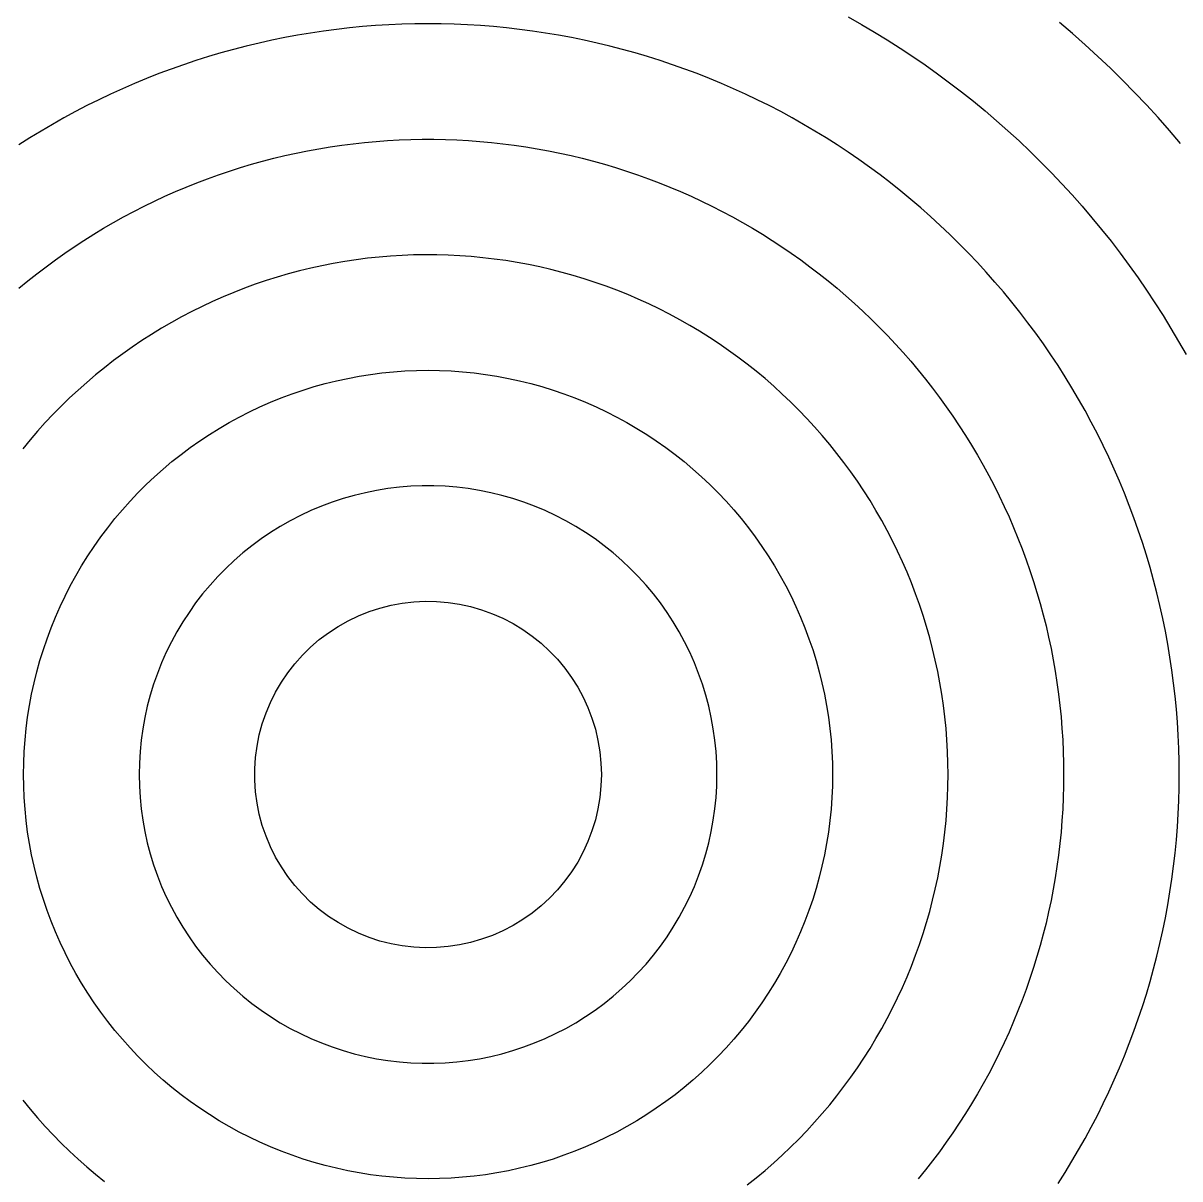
# Model space of a CAD drawing. Header units: metres. Extents: x -25 to 25, y -25 to 25.
# Drawn here: x -7.01 to 13.01, y -7 to 13.01 of the extents above; entities that cross this region are included whole.
import ezdxf

# ---------------------------------------------------------------- set-up
doc = ezdxf.new("R2010")
doc.units = ezdxf.units.M

msp = doc.modelspace()

# ---------------------------------------------------------------- linework, layer by layer
for p, q in [((7.27214, 13.1193), (7.5, 12.9904)), ((11.153, 12.83), (10.9274, 13.0228)), ((-2.03365, 12.8399), (-2.25742, 12.8025)), ((-1.80925, 12.8735), (-2.03365, 12.8399)), ((-1.58429, 12.9031), (-1.80925, 12.8735)), ((-1.35886, 12.9288), (-1.58429, 12.9031)), ((-1.13301, 12.9505), (-1.35886, 12.9288)), ((-0.90683, 12.9683), (-1.13301, 12.9505)), ((-0.680359, 12.9822), (-0.90683, 12.9683)), ((-0.45369, 12.9921), (-0.680359, 12.9822)), ((-0.226868, 12.998), (-0.45369, 12.9921)), ((0, 13), (-0.226868, 12.998)), ((0.226868, 12.998), (0, 13)), ((0.45369, 12.9921), (0.226868, 12.998)), ((0.680359, 12.9822), (0.45369, 12.9921)), ((0.90683, 12.9683), (0.680359, 12.9822)), ((1.13301, 12.9505), (0.90683, 12.9683)), ((1.35886, 12.9288), (1.13301, 12.9505)), ((1.58429, 12.9031), (1.35886, 12.9288)), ((1.80925, 12.8735), (1.58429, 12.9031)), ((2.03365, 12.8399), (1.80925, 12.8735)), ((2.25742, 12.8025), (2.03365, 12.8399)), ((7.5, 12.9904), (7.72557, 12.8575)), ((7.72557, 12.8575), (7.94878, 12.7207)), ((11.3752, 12.6335), (11.153, 12.83)), ((-3.14497, 12.6138), (-3.36464, 12.557)), ((-2.92436, 12.6668), (-3.14497, 12.6138)), ((-2.70285, 12.7159), (-2.92436, 12.6668)), ((-2.48051, 12.7611), (-2.70285, 12.7159)), ((-2.25742, 12.8025), (-2.48051, 12.7611)), ((2.48051, 12.7611), (2.25742, 12.8025)), ((2.70285, 12.7159), (2.48051, 12.7611)), ((2.92436, 12.6668), (2.70285, 12.7159)), ((3.14497, 12.6138), (2.92436, 12.6668)), ((3.36464, 12.557), (3.14497, 12.6138)), ((7.94878, 12.7207), (8.16957, 12.58)), ((11.594, 12.433), (11.3752, 12.6335)), ((-3.80083, 12.432), (-4.01721, 12.3637)), ((-3.58328, 12.4964), (-3.80083, 12.432)), ((-3.36464, 12.557), (-3.58328, 12.4964)), ((3.58328, 12.4964), (3.36464, 12.557)), ((3.80083, 12.432), (3.58328, 12.4964)), ((4.01721, 12.3637), (3.80083, 12.432)), ((8.16957, 12.58), (8.38788, 12.4356)), ((8.38788, 12.4356), (8.60364, 12.2873)), ((11.8092, 12.2288), (11.594, 12.433)), ((-4.44626, 12.216), (-4.65878, 12.1365)), ((-4.23238, 12.2917), (-4.44626, 12.216)), ((-4.01721, 12.3637), (-4.23238, 12.2917)), ((4.23238, 12.2917), (4.01721, 12.3637)), ((4.44626, 12.216), (4.23238, 12.2917)), ((4.65878, 12.1365), (4.44626, 12.216)), ((8.60364, 12.2873), (8.81677, 12.1353)), ((12.0208, 12.0208), (11.8092, 12.2288)), ((-4.86987, 12.0534), (-5.0795, 11.9666)), ((-4.65878, 12.1365), (-4.86987, 12.0534)), ((4.86987, 12.0534), (4.65878, 12.1365)), ((5.0795, 11.9666), (4.86987, 12.0534)), ((8.81677, 12.1353), (9.02722, 11.9795)), ((12.2288, 11.8092), (12.0208, 12.0208)), ((-5.28757, 11.8761), (-5.49403, 11.782)), ((-5.0795, 11.9666), (-5.28757, 11.8761)), ((5.28757, 11.8761), (5.0795, 11.9666)), ((5.49403, 11.782), (5.28757, 11.8761)), ((9.02722, 11.9795), (9.23491, 11.8202)), ((9.23491, 11.8202), (9.4398, 11.6572)), ((-5.69882, 11.6843), (-5.90187, 11.5831)), ((-5.49403, 11.782), (-5.69882, 11.6843)), ((5.69882, 11.6843), (5.49403, 11.782)), ((5.90187, 11.5831), (5.69882, 11.6843)), ((9.4398, 11.6572), (9.6418, 11.4907)), ((12.433, 11.594), (12.2288, 11.8092)), ((-6.10312, 11.4783), (-6.30252, 11.3701)), ((-5.90187, 11.5831), (-6.10312, 11.4783)), ((6.10312, 11.4783), (5.90187, 11.5831)), ((6.30252, 11.3701), (6.10312, 11.4783)), ((9.6418, 11.4907), (9.84088, 11.3206)), ((12.6335, 11.3752), (12.433, 11.594)), ((-6.5, 11.2583), (-6.69548, 11.1432)), ((-6.30252, 11.3701), (-6.5, 11.2583)), ((6.5, 11.2583), (6.30252, 11.3701)), ((6.69548, 11.1432), (6.5, 11.2583)), ((9.84088, 11.3206), (10.037, 11.1472)), ((12.83, 11.153), (12.6335, 11.3752)), ((-6.88895, 11.0246), (-7.08031, 10.9027)), ((-6.69548, 11.1432), (-6.88895, 11.0246)), ((6.88895, 11.0246), (6.69548, 11.1432)), ((7.08031, 10.9027), (6.88895, 11.0246)), ((10.037, 11.1472), (10.23, 10.9703)), ((13.0228, 10.9274), (12.83, 11.153)), ((-2.08473, 10.8006), (-1.88826, 10.8367)), ((-1.88826, 10.8367), (-1.69118, 10.8692)), ((-1.69118, 10.8692), (-1.49353, 10.8981)), ((-1.49353, 10.8981), (-1.29538, 10.9234)), ((-1.29538, 10.9234), (-1.09682, 10.9452)), ((-1.09682, 10.9452), (-0.897888, 10.9633)), ((-0.897888, 10.9633), (-0.698669, 10.9778)), ((-0.698669, 10.9778), (-0.499207, 10.9887)), ((-0.499207, 10.9887), (-0.299591, 10.9959)), ((-0.299591, 10.9959), (-0.099869, 10.9995)), ((-0.099869, 10.9995), (0.099869, 10.9995)), ((0.099869, 10.9995), (0.299591, 10.9959)), ((0.299591, 10.9959), (0.499207, 10.9887)), ((0.499207, 10.9887), (0.698669, 10.9778)), ((0.698669, 10.9778), (0.897888, 10.9633)), ((0.897888, 10.9633), (1.09682, 10.9452)), ((1.09682, 10.9452), (1.29538, 10.9234)), ((1.29538, 10.9234), (1.49353, 10.8981)), ((1.49353, 10.8981), (1.69118, 10.8692)), ((1.69118, 10.8692), (1.88826, 10.8367)), ((1.88826, 10.8367), (2.08473, 10.8006)), ((7.2695, 10.7775), (7.08031, 10.9027)), ((10.23, 10.9703), (10.4199, 10.7901)), ((-3.05547, 10.5671), (-2.86308, 10.6208)), ((-2.86308, 10.6208), (-2.66975, 10.6711)), ((-2.66975, 10.6711), (-2.47554, 10.7178)), ((-2.47554, 10.7178), (-2.2805, 10.761)), ((-2.2805, 10.761), (-2.08473, 10.8006)), ((2.08473, 10.8006), (2.2805, 10.761)), ((2.2805, 10.761), (2.47554, 10.7178)), ((2.47554, 10.7178), (2.66975, 10.6711)), ((2.66975, 10.6711), (2.86308, 10.6208)), ((2.86308, 10.6208), (3.05547, 10.5671)), ((7.45648, 10.649), (7.2695, 10.7775)), ((7.6412, 10.5172), (7.45648, 10.649)), ((10.4199, 10.7901), (10.6066, 10.6066)), ((-3.62633, 10.3851), (-3.43715, 10.4492)), ((-3.43715, 10.4492), (-3.24684, 10.5099)), ((-3.24684, 10.5099), (-3.05547, 10.5671)), ((3.05547, 10.5671), (3.24684, 10.5099)), ((3.24684, 10.5099), (3.43715, 10.4492)), ((3.43715, 10.4492), (3.62633, 10.3851)), ((7.82359, 10.3822), (7.6412, 10.5172)), ((10.6066, 10.6066), (10.7901, 10.4199)), ((10.7901, 10.4199), (10.9703, 10.23)), ((-4.18643, 10.1722), (-4.00102, 10.2465)), ((-4.00102, 10.2465), (-3.8143, 10.3175)), ((-3.8143, 10.3175), (-3.62633, 10.3851)), ((3.62633, 10.3851), (3.8143, 10.3175)), ((3.8143, 10.3175), (4.00102, 10.2465)), ((4.00102, 10.2465), (4.18643, 10.1722)), ((8.00359, 10.2441), (7.82359, 10.3822)), ((8.18115, 10.1029), (8.00359, 10.2441)), ((10.9703, 10.23), (11.1472, 10.037)), ((-4.73412, 9.92915), (-4.55304, 10.0135)), ((-4.55304, 10.0135), (-4.37045, 10.0945)), ((-4.37045, 10.0945), (-4.18643, 10.1722)), ((4.18643, 10.1722), (4.37045, 10.0945)), ((4.37045, 10.0945), (4.55304, 10.0135)), ((4.55304, 10.0135), (4.73412, 9.92915)), ((8.35623, 9.95857), (8.18115, 10.1029)), ((11.1472, 10.037), (11.3206, 9.84088)), ((-5.09152, 9.7507), (-4.91364, 9.84155)), ((-4.91364, 9.84155), (-4.73412, 9.92915)), ((4.73412, 9.92915), (4.91364, 9.84155)), ((4.91364, 9.84155), (5.09152, 9.7507)), ((8.52876, 9.81122), (8.35623, 9.95857)), ((8.69868, 9.66087), (8.52876, 9.81122)), ((11.3206, 9.84088), (11.4907, 9.6418)), ((-5.44223, 9.55939), (-5.26775, 9.65663)), ((-5.26775, 9.65663), (-5.09152, 9.7507)), ((5.09152, 9.7507), (5.26775, 9.65663)), ((5.26775, 9.65663), (5.44223, 9.55939)), ((8.86597, 9.50758), (8.69868, 9.66087)), ((11.4907, 9.6418), (11.6572, 9.4398)), ((-5.78575, 9.35547), (-5.61491, 9.45898)), ((-5.61491, 9.45898), (-5.44223, 9.55939)), ((5.44223, 9.55939), (5.61491, 9.45898)), ((5.61491, 9.45898), (5.78575, 9.35547)), ((9.03055, 9.35141), (8.86597, 9.50758)), ((11.6572, 9.4398), (11.8202, 9.23491)), ((-6.12164, 9.13922), (-5.95468, 9.24887)), ((-5.95468, 9.24887), (-5.78575, 9.35547)), ((5.78575, 9.35547), (5.95468, 9.24887)), ((5.95468, 9.24887), (6.12164, 9.13922)), ((9.19238, 9.19238), (9.03055, 9.35141)), ((11.8202, 9.23491), (11.9795, 9.02722)), ((-6.44946, 8.9109), (-6.28659, 9.02655)), ((-6.28659, 9.02655), (-6.12164, 9.13922)), ((6.12164, 9.13922), (6.28659, 9.02655)), ((6.28659, 9.02655), (6.44946, 8.9109)), ((9.35141, 9.03055), (9.19238, 9.19238)), ((9.50758, 8.86597), (9.35141, 9.03055)), ((11.9795, 9.02722), (12.1353, 8.81677)), ((-6.6102, 8.79233), (-6.44946, 8.9109)), ((-1.83534, 8.81087), (-2.0305, 8.76794)), ((-1.6393, 8.84944), (-1.83534, 8.81087)), ((-1.44243, 8.88365), (-1.6393, 8.84944)), ((-1.24486, 8.91348), (-1.44243, 8.88365)), ((-1.04666, 8.93892), (-1.24486, 8.91348)), ((-0.847961, 8.95996), (-1.04666, 8.93892)), ((-0.648834, 8.97658), (-0.847961, 8.95996)), ((-0.449402, 8.98877), (-0.648834, 8.97658)), ((-0.249741, 8.99652), (-0.449402, 8.98877)), ((-0.049942, 8.99985), (-0.249741, 8.99652)), ((0.149857, 8.99875), (-0.049942, 8.99985)), ((0.349594, 8.99319), (0.149857, 8.99875)), ((0.549149, 8.98322), (0.349594, 8.99319)), ((0.748444, 8.96881), (0.549149, 8.98322)), ((0.947372, 8.95), (0.748444, 8.96881)), ((1.14583, 8.92676), (0.947372, 8.95)), ((1.34372, 8.89911), (1.14583, 8.92676)), ((1.54095, 8.8671), (1.34372, 8.89911)), ((1.73743, 8.83069), (1.54095, 8.8671)), ((1.93304, 8.78995), (1.73743, 8.83069)), ((6.44946, 8.9109), (6.6102, 8.79233)), ((9.66087, 8.69868), (9.50758, 8.86597)), ((12.1353, 8.81677), (12.2873, 8.60364)), ((-6.92511, 8.54651), (-6.76877, 8.67084)), ((-6.76877, 8.67084), (-6.6102, 8.79233)), ((-2.60957, 8.61336), (-2.80014, 8.5533)), ((-2.41771, 8.66917), (-2.60957, 8.61336)), ((-2.22466, 8.7207), (-2.41771, 8.66917)), ((-2.0305, 8.76794), (-2.22466, 8.7207)), ((2.1277, 8.74487), (1.93304, 8.78995)), ((2.32132, 8.69548), (2.1277, 8.74487)), ((2.51379, 8.6418), (2.32132, 8.69548)), ((2.70502, 8.58386), (2.51379, 8.6418)), ((6.6102, 8.79233), (6.76877, 8.67084)), ((6.76877, 8.67084), (6.92511, 8.54651)), ((9.81122, 8.52876), (9.66087, 8.69868)), ((-7.07915, 8.41934), (-6.92511, 8.54651)), ((-3.17706, 8.42058), (-3.36322, 8.34798)), ((-2.98933, 8.48903), (-3.17706, 8.42058)), ((-2.80014, 8.5533), (-2.98933, 8.48903)), ((2.89491, 8.5217), (2.70502, 8.58386)), ((3.08339, 8.45532), (2.89491, 8.5217)), ((3.27034, 8.3848), (3.08339, 8.45532)), ((6.92511, 8.54651), (7.07915, 8.41934)), ((7.07915, 8.41934), (7.23087, 8.28941)), ((9.95857, 8.35623), (9.81122, 8.52876)), ((12.2873, 8.60364), (12.4356, 8.38788)), ((-3.54771, 8.27126), (-3.73047, 8.19044)), ((-3.36322, 8.34798), (-3.54771, 8.27126)), ((3.45567, 8.31012), (3.27034, 8.3848)), ((3.63931, 8.23135), (3.45567, 8.31012)), ((3.82115, 8.14853), (3.63931, 8.23135)), ((7.23087, 8.28941), (7.3802, 8.15674)), ((10.1029, 8.18115), (9.95857, 8.35623)), ((12.4356, 8.38788), (12.58, 8.16957)), ((-4.09036, 8.01678), (-4.26732, 7.924)), ((-3.91138, 8.10561), (-4.09036, 8.01678)), ((-3.73047, 8.19044), (-3.91138, 8.10561)), ((4.00111, 8.06169), (3.82115, 8.14853)), ((4.17909, 7.97089), (4.00111, 8.06169)), ((7.3802, 8.15674), (7.5271, 8.02138)), ((7.5271, 8.02138), (7.67151, 7.88338)), ((10.2441, 8.00359), (10.1029, 8.18115)), ((12.58, 8.16957), (12.7207, 7.94878)), ((-4.44218, 7.82732), (-4.61487, 7.72676)), ((-4.26732, 7.924), (-4.44218, 7.82732)), ((4.35503, 7.87614), (4.17909, 7.97089)), ((4.52881, 7.77751), (4.35503, 7.87614)), ((7.67151, 7.88338), (7.8134, 7.74278)), ((10.3822, 7.82359), (10.2441, 8.00359)), ((10.5172, 7.6412), (10.3822, 7.82359)), ((12.7207, 7.94878), (12.8575, 7.72557)), ((-4.78526, 7.62241), (-4.95329, 7.5143)), ((-4.61487, 7.72676), (-4.78526, 7.62241)), ((4.70035, 7.67506), (4.52881, 7.77751)), ((4.86958, 7.56882), (4.70035, 7.67506)), ((7.8134, 7.74278), (7.95271, 7.59962)), ((10.649, 7.45648), (10.5172, 7.6412)), ((12.8575, 7.72557), (12.9904, 7.5)), ((-4.95329, 7.5143), (-5.1189, 7.40248)), ((5.03641, 7.45885), (4.86958, 7.56882)), ((5.20076, 7.3452), (5.03641, 7.45885)), ((7.95271, 7.59962), (8.0894, 7.45395)), ((8.0894, 7.45395), (8.22342, 7.30583)), ((10.7775, 7.2695), (10.649, 7.45648)), ((12.9904, 7.5), (13.1193, 7.27214)), ((-5.28197, 7.28702), (-5.44244, 7.16795)), ((-5.1189, 7.40248), (-5.28197, 7.28702)), ((5.36253, 7.22794), (5.20076, 7.3452)), ((5.52168, 7.1071), (5.36253, 7.22794)), ((8.22342, 7.30583), (8.35472, 7.1553)), ((10.9027, 7.08031), (10.7775, 7.2695)), ((-5.60023, 7.04536), (-5.75526, 6.9193)), ((-5.44244, 7.16795), (-5.60023, 7.04536)), ((5.6781, 6.98276), (5.52168, 7.1071)), ((8.35472, 7.1553), (8.48328, 7.00241)), ((11.0246, 6.88895), (10.9027, 7.08031)), ((-5.75526, 6.9193), (-5.90746, 6.78983)), ((-1.77953, 6.77002), (-1.58546, 6.81807)), ((-1.58546, 6.81807), (-1.39012, 6.86057)), ((-1.39012, 6.86057), (-1.19365, 6.89748)), ((-1.19365, 6.89748), (-0.996201, 6.92874)), ((-0.996201, 6.92874), (-0.797928, 6.95436)), ((-0.797928, 6.95436), (-0.599014, 6.97432)), ((-0.599014, 6.97432), (-0.399612, 6.98857)), ((-0.399612, 6.98857), (-0.19989, 6.99713)), ((-0.19989, 6.99713), (0, 7)), ((0, 7), (0.19989, 6.99713)), ((0.19989, 6.99713), (0.399612, 6.98857)), ((0.399612, 6.98857), (0.599014, 6.97432)), ((0.599014, 6.97432), (0.797928, 6.95436)), ((0.797928, 6.95436), (0.996201, 6.92874)), ((0.996201, 6.92874), (1.19365, 6.89748)), ((1.19365, 6.89748), (1.39012, 6.86057)), ((1.39012, 6.86057), (1.58546, 6.81807)), ((1.58546, 6.81807), (1.77953, 6.77002)), ((5.83173, 6.855), (5.6781, 6.98276)), ((5.98247, 6.72383), (5.83173, 6.855)), ((8.48328, 7.00241), (8.60902, 6.84721)), ((8.60902, 6.84721), (8.73195, 6.68976)), ((11.1432, 6.69548), (11.0246, 6.88895)), ((-6.05673, 6.65701), (-6.20303, 6.5209)), ((-5.90746, 6.78983), (-6.05673, 6.65701)), ((-2.35234, 6.5929), (-2.16312, 6.65739)), ((-2.16312, 6.65739), (-1.97212, 6.71645)), ((-1.97212, 6.71645), (-1.77953, 6.77002)), ((1.77953, 6.77002), (1.97212, 6.71645)), ((1.97212, 6.71645), (2.16312, 6.65739)), ((2.16312, 6.65739), (2.35234, 6.5929)), ((6.13026, 6.58937), (5.98247, 6.72383)), ((8.73195, 6.68976), (8.85197, 6.53011)), ((11.2583, 6.5), (11.1432, 6.69548)), ((-6.20303, 6.5209), (-6.34627, 6.38159)), ((-2.9079, 6.36742), (-2.72488, 6.44786)), ((-2.72488, 6.44786), (-2.53964, 6.52304)), ((-2.53964, 6.52304), (-2.35234, 6.5929)), ((2.35234, 6.5929), (2.53964, 6.52304)), ((2.53964, 6.52304), (2.72488, 6.44786)), ((2.72488, 6.44786), (2.9079, 6.36742)), ((6.27504, 6.45164), (6.13026, 6.58937)), ((6.41672, 6.31075), (6.27504, 6.45164)), ((8.85197, 6.53011), (8.9691, 6.36829)), ((11.3701, 6.30252), (11.2583, 6.5)), ((-6.48637, 6.23914), (-6.62329, 6.0936)), ((-6.34627, 6.38159), (-6.48637, 6.23914)), ((-3.26666, 6.19102), (-3.08855, 6.28178)), ((-3.08855, 6.28178), (-2.9079, 6.36742)), ((2.9079, 6.36742), (3.08855, 6.28178)), ((3.08855, 6.28178), (3.26666, 6.19102)), ((6.55524, 6.16673), (6.41672, 6.31075)), ((8.9691, 6.36829), (9.08325, 6.20438)), ((11.4783, 6.10312), (11.3701, 6.30252)), ((-6.62329, 6.0936), (-6.75693, 5.94505)), ((-3.61478, 5.99443), (-3.44212, 6.09521)), ((-3.44212, 6.09521), (-3.26666, 6.19102)), ((3.26666, 6.19102), (3.44212, 6.09521)), ((3.44212, 6.09521), (3.61478, 5.99443)), ((6.69052, 6.0197), (6.55524, 6.16673)), ((6.82251, 5.86967), (6.69052, 6.0197)), ((9.08325, 6.20438), (9.19443, 6.03841)), ((9.19443, 6.03841), (9.30255, 5.87045)), ((11.5831, 5.90187), (11.4783, 6.10312)), ((-6.75693, 5.94505), (-6.88725, 5.79358)), ((-3.9511, 5.77829), (-3.78448, 5.88876)), ((-3.78448, 5.88876), (-3.61478, 5.99443)), ((3.61478, 5.99443), (3.78448, 5.88876)), ((3.78448, 5.88876), (3.9511, 5.77829)), ((6.95114, 5.71677), (6.82251, 5.86967)), ((9.30255, 5.87045), (9.40762, 5.70056)), ((11.6843, 5.69882), (11.5831, 5.90187)), ((-6.88725, 5.79358), (-7.01418, 5.63925)), ((-4.27452, 5.5433), (-4.11449, 5.66312)), ((-4.11449, 5.66312), (-3.9511, 5.77829)), ((3.9511, 5.77829), (4.11449, 5.66312)), ((4.11449, 5.66312), (4.27452, 5.5433)), ((7.07634, 5.56105), (6.95114, 5.71677)), ((9.40762, 5.70056), (9.50958, 5.52879)), ((11.782, 5.49403), (11.6843, 5.69882)), ((-4.58401, 5.29024), (-4.43108, 5.41899)), ((-4.43108, 5.41899), (-4.27452, 5.5433)), ((4.27452, 5.5433), (4.43108, 5.41899)), ((4.43108, 5.41899), (4.58401, 5.29024)), ((7.19806, 5.40257), (7.07634, 5.56105)), ((9.50958, 5.52879), (9.60841, 5.35521)), ((11.8761, 5.28757), (11.782, 5.49403)), ((-4.73322, 5.15718), (-4.58401, 5.29024)), ((4.58401, 5.29024), (4.73322, 5.15718)), ((7.31622, 5.24144), (7.19806, 5.40257)), ((7.43077, 5.07773), (7.31622, 5.24144)), ((9.60841, 5.35521), (9.70407, 5.17986)), ((11.9666, 5.0795), (11.8761, 5.28757)), ((-5.01991, 4.87856), (-4.87856, 5.01991)), ((-4.87856, 5.01991), (-4.73322, 5.15718)), ((4.73322, 5.15718), (4.87856, 5.01991)), ((4.87856, 5.01991), (5.01991, 4.87856)), ((7.54167, 4.91151), (7.43077, 5.07773)), ((9.70407, 5.17986), (9.79652, 5.00279)), ((12.0534, 4.86987), (11.9666, 5.0795)), ((-5.15718, 4.73322), (-5.01991, 4.87856)), ((-1.27808, 4.83388), (-1.46924, 4.77925)), ((-1.08488, 4.88087), (-1.27808, 4.83388)), ((-0.889984, 4.92015), (-1.08488, 4.88087)), ((-0.693665, 4.95164), (-0.889984, 4.92015)), ((-0.496262, 4.9753), (-0.693665, 4.95164)), ((-0.298065, 4.9911), (-0.496262, 4.9753)), ((-0.099396, 4.99901), (-0.298065, 4.9911)), ((0.099396, 4.99901), (-0.099396, 4.99901)), ((0.298065, 4.9911), (0.099396, 4.99901)), ((0.496262, 4.9753), (0.298065, 4.9911)), ((0.693665, 4.95164), (0.496262, 4.9753)), ((0.889984, 4.92015), (0.693665, 4.95164)), ((1.08488, 4.88087), (0.889984, 4.92015)), ((1.27808, 4.83388), (1.08488, 4.88087)), ((1.46924, 4.77925), (1.27808, 4.83388)), ((5.01991, 4.87856), (5.15718, 4.73322)), ((7.64885, 4.74287), (7.54167, 4.91151)), ((9.79652, 5.00279), (9.88576, 4.82407)), ((9.88576, 4.82407), (9.97173, 4.64377)), ((12.1365, 4.65878), (12.0534, 4.86987)), ((-5.29024, 4.58401), (-5.15718, 4.73322)), ((-1.84431, 4.64742), (-2.02762, 4.5704)), ((-1.6581, 4.71706), (-1.84431, 4.64742)), ((-1.46924, 4.77925), (-1.6581, 4.71706)), ((1.6581, 4.71706), (1.46924, 4.77925)), ((1.84431, 4.64742), (1.6581, 4.71706)), ((2.02762, 4.5704), (1.84431, 4.64742)), ((5.15718, 4.73322), (5.29024, 4.58401)), ((7.75226, 4.5719), (7.64885, 4.74287)), ((9.97173, 4.64377), (10.0544, 4.46193)), ((12.216, 4.44626), (12.1365, 4.65878)), ((-5.5433, 4.27452), (-5.41899, 4.43108)), ((-5.41899, 4.43108), (-5.29024, 4.58401)), ((-2.20772, 4.48619), (-2.38432, 4.39487)), ((-2.02762, 4.5704), (-2.20772, 4.48619)), ((2.20772, 4.48619), (2.02762, 4.5704)), ((2.38432, 4.39487), (2.20772, 4.48619)), ((5.29024, 4.58401), (5.41899, 4.43108)), ((5.41899, 4.43108), (5.5433, 4.27452)), ((7.85185, 4.39867), (7.75226, 4.5719)), ((10.0544, 4.46193), (10.1338, 4.27863)), ((12.2917, 4.23238), (12.216, 4.44626)), ((-5.66312, 4.11449), (-5.5433, 4.27452)), ((-2.55717, 4.2966), (-2.72597, 4.19154)), ((-2.38432, 4.39487), (-2.55717, 4.2966)), ((2.55717, 4.2966), (2.38432, 4.39487)), ((2.72597, 4.19154), (2.55717, 4.2966)), ((5.5433, 4.27452), (5.66312, 4.11449)), ((7.94756, 4.22328), (7.85185, 4.39867)), ((8.03937, 4.04579), (7.94756, 4.22328)), ((10.1338, 4.27863), (10.2098, 4.0939)), ((12.3637, 4.01721), (12.2917, 4.23238)), ((-5.77829, 3.9511), (-5.66312, 4.11449)), ((-2.89046, 4.07985), (-3.05037, 3.96172)), ((-2.72597, 4.19154), (-2.89046, 4.07985)), ((2.89046, 4.07985), (2.72597, 4.19154)), ((3.05037, 3.96172), (2.89046, 4.07985)), ((5.66312, 4.11449), (5.77829, 3.9511)), ((8.1272, 3.86632), (8.03937, 4.04579)), ((10.2098, 4.0939), (10.2824, 3.90782)), ((12.432, 3.80083), (12.3637, 4.01721)), ((-5.88876, 3.78448), (-5.77829, 3.9511)), ((-3.20546, 3.83731), (-3.35548, 3.70683)), ((-3.05037, 3.96172), (-3.20546, 3.83731)), ((3.20546, 3.83731), (3.05037, 3.96172)), ((3.35548, 3.70683), (3.20546, 3.83731)), ((5.77829, 3.9511), (5.88876, 3.78448)), ((8.21103, 3.68495), (8.1272, 3.86632)), ((10.2824, 3.90782), (10.3517, 3.72047)), ((-6.09521, 3.44212), (-5.99443, 3.61478)), ((-5.99443, 3.61478), (-5.88876, 3.78448)), ((-3.35548, 3.70683), (-3.5002, 3.5705)), ((3.5002, 3.5705), (3.35548, 3.70683)), ((5.88876, 3.78448), (5.99443, 3.61478)), ((5.99443, 3.61478), (6.09521, 3.44212)), ((8.29082, 3.50175), (8.21103, 3.68495)), ((10.3517, 3.72047), (10.4176, 3.53189)), ((12.4964, 3.58328), (12.432, 3.80083)), ((-6.19102, 3.26666), (-6.09521, 3.44212)), ((-3.63939, 3.42853), (-3.77281, 3.28113)), ((-3.5002, 3.5705), (-3.63939, 3.42853)), ((3.63939, 3.42853), (3.5002, 3.5705)), ((3.77281, 3.28113), (3.63939, 3.42853)), ((6.09521, 3.44212), (6.19102, 3.26666)), ((8.36652, 3.31683), (8.29082, 3.50175)), ((10.4176, 3.53189), (10.48, 3.34213)), ((12.557, 3.36464), (12.4964, 3.58328)), ((-6.28178, 3.08855), (-6.19102, 3.26666)), ((-3.77281, 3.28113), (-3.90028, 3.12854)), ((3.90028, 3.12854), (3.77281, 3.28113)), ((6.19102, 3.26666), (6.28178, 3.08855)), ((8.43808, 3.13028), (8.36652, 3.31683)), ((10.48, 3.34213), (10.5389, 3.15129)), ((12.6138, 3.14497), (12.557, 3.36464)), ((-6.36742, 2.9079), (-6.28178, 3.08855)), ((-3.90028, 3.12854), (-4.02158, 2.97099)), ((4.02158, 2.97099), (3.90028, 3.12854)), ((6.28178, 3.08855), (6.36742, 2.9079)), ((8.50549, 2.94217), (8.43808, 3.13028)), ((10.5389, 3.15129), (10.5944, 2.9594)), ((12.6668, 2.92436), (12.6138, 3.14497)), ((-6.44786, 2.72488), (-6.36742, 2.9079)), ((-4.13651, 2.80876), (-4.2449, 2.64209)), ((-4.02158, 2.97099), (-4.13651, 2.80876)), ((-1.20508, 2.74731), (-1.02087, 2.82095)), ((-1.02087, 2.82095), (-0.832199, 2.88225)), ((-0.832199, 2.88225), (-0.639893, 2.93095)), ((-0.639893, 2.93095), (-0.444778, 2.96684)), ((-0.444778, 2.96684), (-0.247726, 2.98975)), ((-0.247726, 2.98975), (-0.049591, 2.99959)), ((-0.049591, 2.99959), (0.148743, 2.99631)), ((0.148743, 2.99631), (0.346451, 2.97992)), ((0.346451, 2.97992), (0.542633, 2.9505)), ((0.542633, 2.9505), (0.73645, 2.90819)), ((0.73645, 2.90819), (0.927048, 2.85316)), ((0.927048, 2.85316), (1.11359, 2.78566)), ((4.13651, 2.80876), (4.02158, 2.97099)), ((4.2449, 2.64209), (4.13651, 2.80876)), ((6.36742, 2.9079), (6.44786, 2.72488)), ((8.56871, 2.75262), (8.50549, 2.94217)), ((10.5944, 2.9594), (10.6464, 2.76653)), ((12.7159, 2.70285), (12.6668, 2.92436)), ((-6.52304, 2.53964), (-6.44786, 2.72488)), ((-4.2449, 2.64209), (-4.34659, 2.47124)), ((-1.5569, 2.56438), (-1.38402, 2.66167)), ((-1.38402, 2.66167), (-1.20508, 2.74731)), ((1.11359, 2.78566), (1.29526, 2.70596)), ((1.29526, 2.70596), (1.47127, 2.61444)), ((1.47127, 2.61444), (1.64084, 2.51149)), ((4.34659, 2.47124), (4.2449, 2.64209)), ((6.44786, 2.72488), (6.52304, 2.53964)), ((8.62772, 2.56172), (8.56871, 2.75262)), ((10.6464, 2.76653), (10.6949, 2.57275)), ((12.7611, 2.48051), (12.7159, 2.70285)), ((-6.5929, 2.35234), (-6.52304, 2.53964)), ((-4.34659, 2.47124), (-4.44141, 2.29648)), ((-1.88152, 2.33662), (-1.72298, 2.45587)), ((-1.72298, 2.45587), (-1.5569, 2.56438)), ((1.64084, 2.51149), (1.80324, 2.39755)), ((4.44141, 2.29648), (4.34659, 2.47124)), ((6.52304, 2.53964), (6.5929, 2.35234)), ((8.68246, 2.36955), (8.62772, 2.56172)), ((10.6949, 2.57275), (10.7399, 2.37811)), ((12.8025, 2.25742), (12.7611, 2.48051)), ((-6.65739, 2.16312), (-6.5929, 2.35234)), ((-4.44141, 2.29648), (-4.52919, 2.11809)), ((-2.17326, 2.06805), (-2.03183, 2.20717)), ((-2.03183, 2.20717), (-1.88152, 2.33662)), ((1.80324, 2.39755), (1.95775, 2.27313)), ((1.95775, 2.27313), (2.1037, 2.13878)), ((4.52919, 2.11809), (4.44141, 2.29648)), ((6.5929, 2.35234), (6.65739, 2.16312)), ((8.73293, 2.17621), (8.68246, 2.36955)), ((10.7399, 2.37811), (10.7813, 2.18271)), ((12.8399, 2.03365), (12.8025, 2.25742)), ((-6.71645, 1.97212), (-6.65739, 2.16312)), ((-4.52919, 2.11809), (-4.60982, 1.93636)), ((-2.30519, 1.91989), (-2.17326, 2.06805)), ((2.1037, 2.13878), (2.24046, 1.99507)), ((4.60982, 1.93636), (4.52919, 2.11809)), ((6.65739, 2.16312), (6.71645, 1.97212)), ((8.77908, 1.9818), (8.73293, 2.17621)), ((10.7813, 2.18271), (10.8191, 1.98657)), ((12.8735, 1.80925), (12.8399, 2.03365)), ((-6.77002, 1.77953), (-6.71645, 1.97212)), ((-4.60982, 1.93636), (-4.68317, 1.75154)), ((-2.42705, 1.76335), (-2.30519, 1.91989)), ((2.24046, 1.99507), (2.36742, 1.84264)), ((2.36742, 1.84264), (2.48402, 1.68214)), ((4.68317, 1.75154), (4.60982, 1.93636)), ((6.71645, 1.97212), (6.77002, 1.77953)), ((8.82092, 1.78642), (8.77908, 1.9818)), ((10.8191, 1.98657), (10.8534, 1.78979)), ((12.9031, 1.58429), (12.8735, 1.80925)), ((-6.81807, 1.58546), (-6.77002, 1.77953)), ((-4.68317, 1.75154), (-4.7491, 1.56398)), ((-2.53828, 1.59909), (-2.42705, 1.76335)), ((2.48402, 1.68214), (2.58977, 1.51428)), ((4.7491, 1.56398), (4.68317, 1.75154)), ((6.77002, 1.77953), (6.81807, 1.58546)), ((8.8584, 1.59015), (8.82092, 1.78642)), ((10.8534, 1.78979), (10.8841, 1.59241)), ((-6.86057, 1.39012), (-6.81807, 1.58546)), ((-4.7491, 1.56398), (-4.80751, 1.37393)), ((-2.72701, 1.25034), (-2.63841, 1.42784)), ((-2.63841, 1.42784), (-2.53828, 1.59909)), ((2.58977, 1.51428), (2.68417, 1.33981)), ((4.80751, 1.37393), (4.7491, 1.56398)), ((6.81807, 1.58546), (6.86057, 1.39012)), ((8.89153, 1.3931), (8.8584, 1.59015)), ((10.8841, 1.59241), (10.9112, 1.39452)), ((12.9288, 1.35886), (12.9031, 1.58429)), ((-6.89748, 1.19365), (-6.86057, 1.39012)), ((-4.80751, 1.37393), (-4.85834, 1.18172)), ((-2.80368, 1.06737), (-2.72701, 1.25034)), ((2.68417, 1.33981), (2.76686, 1.15948)), ((4.85834, 1.18172), (4.80751, 1.37393)), ((6.86057, 1.39012), (6.89748, 1.19365)), ((8.92026, 1.19536), (8.89153, 1.3931)), ((10.9112, 1.39452), (10.9348, 1.19615)), ((12.9505, 1.13301), (12.9288, 1.35886)), ((-6.92874, 0.996201), (-6.89748, 1.19365)), ((-4.85834, 1.18172), (-4.90147, 0.987625)), ((-2.8681, 0.879745), (-2.80368, 1.06737)), ((2.76686, 1.15948), (2.83745, 0.974091)), ((4.90147, 0.987625), (4.85834, 1.18172)), ((6.89748, 1.19365), (6.92874, 0.996201)), ((8.9446, 0.99704), (8.92026, 1.19536)), ((10.9348, 1.19615), (10.9547, 0.997391)), ((12.9683, 0.90683), (12.9505, 1.13301)), ((-6.95436, 0.797928), (-6.92874, 0.996201)), ((-4.90147, 0.987625), (-4.93687, 0.791977)), ((-2.91997, 0.688263), (-2.8681, 0.879745)), ((2.83745, 0.974091), (2.89561, 0.784439)), ((4.93687, 0.791977), (4.90147, 0.987625)), ((6.92874, 0.996201), (6.95436, 0.797928)), ((8.96452, 0.798218), (8.9446, 0.99704)), ((10.9547, 0.997391), (10.971, 0.798309)), ((12.9822, 0.680359), (12.9683, 0.90683)), ((-6.97432, 0.599014), (-6.95436, 0.797928)), ((-4.93687, 0.791977), (-4.96445, 0.595078)), ((-2.95908, 0.493774), (-2.91997, 0.688263)), ((2.89561, 0.784439), (2.94113, 0.591339)), ((4.96445, 0.595078), (4.93687, 0.791977)), ((6.95436, 0.797928), (6.97432, 0.599014)), ((8.98004, 0.598999), (8.96452, 0.798218)), ((10.971, 0.798309), (10.9837, 0.598953)), ((12.9921, 0.45369), (12.9822, 0.680359)), ((-6.98857, 0.399612), (-6.97432, 0.599014)), ((-4.96445, 0.595078), (-4.98419, 0.397247)), ((-2.98524, 0.297134), (-2.95908, 0.493774)), ((2.94113, 0.591339), (2.97379, 0.395676)), ((4.98419, 0.397247), (4.96445, 0.595078)), ((6.97432, 0.599014), (6.98857, 0.399612)), ((8.99112, 0.399506), (8.98004, 0.598999)), ((10.9837, 0.598953), (10.9927, 0.399414)), ((12.998, 0.226868), (12.9921, 0.45369)), ((-6.99713, 0.19989), (-6.98857, 0.399612)), ((-4.98419, 0.397247), (-4.99603, 0.198776)), ((-2.99835, 0.099182), (-2.98524, 0.297134)), ((2.97379, 0.395676), (2.99344, 0.198257)), ((4.99603, 0.198776), (4.98419, 0.397247)), ((6.98857, 0.399612), (6.99713, 0.19989)), ((8.99777, 0.199799), (8.99112, 0.399506)), ((10.9927, 0.399414), (10.9982, 0.199738)), ((13, 0), (12.998, 0.226868)), ((-7, 0), (-6.99713, 0.19989)), ((-6.99713, -0.19989), (-7, 0)), ((-4.99603, 0.198776), (-5, 0)), ((-5, 0), (-4.99603, -0.198776)), ((-2.99835, -0.099182), (-2.99835, 0.099182)), ((2.99344, 0.198257), (3, 0)), ((3, 0), (2.99344, -0.198257)), ((5, 0), (4.99603, 0.198776)), ((4.99603, -0.198776), (5, 0)), ((6.99713, 0.19989), (7, 0)), ((7, 0), (6.99713, -0.19989)), ((9, 0), (8.99777, 0.199799)), ((8.99777, -0.199799), (9, 0)), ((10.9982, 0.199738), (11, 0)), ((11, 0), (10.9982, -0.199738)), ((12.998, -0.226868), (13, 0)), ((-6.98857, -0.399612), (-6.99713, -0.19989)), ((-4.99603, -0.198776), (-4.98419, -0.397247)), ((-2.98524, -0.297134), (-2.99835, -0.099182)), ((2.99344, -0.198257), (2.97379, -0.395676)), ((4.98419, -0.397247), (4.99603, -0.198776)), ((6.99713, -0.19989), (6.98857, -0.399612)), ((8.99112, -0.399506), (8.99777, -0.199799)), ((10.9982, -0.199738), (10.9927, -0.399414)), ((-6.97432, -0.599014), (-6.98857, -0.399612)), ((-4.98419, -0.397247), (-4.96445, -0.595078)), ((-2.95908, -0.493774), (-2.98524, -0.297134)), ((2.97379, -0.395676), (2.94113, -0.591339)), ((4.96445, -0.595078), (4.98419, -0.397247)), ((6.98857, -0.399612), (6.97432, -0.599014)), ((8.98004, -0.598999), (8.99112, -0.399506)), ((10.9927, -0.399414), (10.9837, -0.598953)), ((12.9921, -0.45369), (12.998, -0.226868)), ((-6.95436, -0.797928), (-6.97432, -0.599014)), ((-4.96445, -0.595078), (-4.93687, -0.791977)), ((-2.91997, -0.688263), (-2.95908, -0.493774)), ((2.94113, -0.591339), (2.89561, -0.784439)), ((4.93687, -0.791977), (4.96445, -0.595078)), ((6.97432, -0.599014), (6.95436, -0.797928)), ((8.96452, -0.798218), (8.98004, -0.598999)), ((10.9837, -0.598953), (10.971, -0.798309)), ((12.9822, -0.680359), (12.9921, -0.45369)), ((-6.92874, -0.996201), (-6.95436, -0.797928)), ((-4.93687, -0.791977), (-4.90147, -0.987625)), ((-2.8681, -0.879745), (-2.91997, -0.688263)), ((2.89561, -0.784439), (2.83745, -0.974091)), ((4.90147, -0.987625), (4.93687, -0.791977)), ((6.95436, -0.797928), (6.92874, -0.996201)), ((8.9446, -0.99704), (8.96452, -0.798218)), ((10.971, -0.798309), (10.9547, -0.997391)), ((12.9683, -0.90683), (12.9822, -0.680359)), ((-6.89748, -1.19365), (-6.92874, -0.996201)), ((-4.90147, -0.987625), (-4.85834, -1.18172)), ((-2.80368, -1.06737), (-2.8681, -0.879745)), ((2.83745, -0.974091), (2.76686, -1.15948)), ((4.85834, -1.18172), (4.90147, -0.987625)), ((6.92874, -0.996201), (6.89748, -1.19365)), ((8.92026, -1.19536), (8.9446, -0.99704)), ((10.9547, -0.997391), (10.9348, -1.19615)), ((12.9505, -1.13301), (12.9683, -0.90683)), ((-6.86057, -1.39012), (-6.89748, -1.19365)), ((-4.85834, -1.18172), (-4.80751, -1.37393)), ((-2.72701, -1.25034), (-2.80368, -1.06737)), ((2.76686, -1.15948), (2.68417, -1.33981)), ((4.80751, -1.37393), (4.85834, -1.18172)), ((6.89748, -1.19365), (6.86057, -1.39012)), ((8.89153, -1.3931), (8.92026, -1.19536)), ((10.9348, -1.19615), (10.9112, -1.39452)), ((12.9288, -1.35886), (12.9505, -1.13301)), ((-6.81807, -1.58546), (-6.86057, -1.39012)), ((-4.80751, -1.37393), (-4.7491, -1.56398)), ((-2.63841, -1.42784), (-2.72701, -1.25034)), ((2.68417, -1.33981), (2.58977, -1.51428)), ((4.7491, -1.56398), (4.80751, -1.37393)), ((6.86057, -1.39012), (6.81807, -1.58546)), ((8.8584, -1.59015), (8.89153, -1.3931)), ((10.9112, -1.39452), (10.8841, -1.59241)), ((12.9031, -1.58429), (12.9288, -1.35886)), ((-6.77002, -1.77953), (-6.81807, -1.58546)), ((-4.7491, -1.56398), (-4.68317, -1.75154)), ((-2.53828, -1.59909), (-2.63841, -1.42784)), ((-2.42705, -1.76335), (-2.53828, -1.59909)), ((2.58977, -1.51428), (2.48402, -1.68214)), ((4.68317, -1.75154), (4.7491, -1.56398)), ((6.81807, -1.58546), (6.77002, -1.77953)), ((8.82092, -1.78642), (8.8584, -1.59015)), ((10.8841, -1.59241), (10.8534, -1.78979)), ((12.8735, -1.80925), (12.9031, -1.58429)), ((-6.71645, -1.97212), (-6.77002, -1.77953)), ((-4.68317, -1.75154), (-4.60982, -1.93636)), ((-2.30519, -1.91989), (-2.42705, -1.76335)), ((2.48402, -1.68214), (2.36742, -1.84264)), ((4.60982, -1.93636), (4.68317, -1.75154)), ((6.77002, -1.77953), (6.71645, -1.97212)), ((8.77908, -1.9818), (8.82092, -1.78642)), ((10.8534, -1.78979), (10.8191, -1.98657)), ((-6.65739, -2.16312), (-6.71645, -1.97212)), ((-4.60982, -1.93636), (-4.52919, -2.11809)), ((-2.17326, -2.06805), (-2.30519, -1.91989)), ((2.24046, -1.99507), (2.1037, -2.13878)), ((2.36742, -1.84264), (2.24046, -1.99507)), ((4.52919, -2.11809), (4.60982, -1.93636)), ((6.71645, -1.97212), (6.65739, -2.16312)), ((8.73293, -2.17621), (8.77908, -1.9818)), ((10.8191, -1.98657), (10.7813, -2.18271)), ((12.8399, -2.03365), (12.8735, -1.80925)), ((-6.5929, -2.35234), (-6.65739, -2.16312)), ((-4.52919, -2.11809), (-4.44141, -2.29648)), ((-2.03183, -2.20717), (-2.17326, -2.06805)), ((2.1037, -2.13878), (1.95775, -2.27313)), ((4.44141, -2.29648), (4.52919, -2.11809)), ((6.65739, -2.16312), (6.5929, -2.35234)), ((8.68246, -2.36955), (8.73293, -2.17621)), ((10.7813, -2.18271), (10.7399, -2.37811)), ((12.8025, -2.25742), (12.8399, -2.03365)), ((-6.52304, -2.53964), (-6.5929, -2.35234)), ((-4.44141, -2.29648), (-4.34659, -2.47124)), ((-1.88152, -2.33662), (-2.03183, -2.20717)), ((-1.72298, -2.45587), (-1.88152, -2.33662)), ((1.80324, -2.39755), (1.64084, -2.51149)), ((1.95775, -2.27313), (1.80324, -2.39755)), ((4.34659, -2.47124), (4.44141, -2.29648)), ((6.5929, -2.35234), (6.52304, -2.53964)), ((8.62772, -2.56172), (8.68246, -2.36955)), ((10.7399, -2.37811), (10.6949, -2.57275)), ((12.7611, -2.48051), (12.8025, -2.25742)), ((-6.44786, -2.72488), (-6.52304, -2.53964)), ((-4.34659, -2.47124), (-4.2449, -2.64209)), ((-1.5569, -2.56438), (-1.72298, -2.45587)), ((-1.38402, -2.66167), (-1.5569, -2.56438)), ((1.64084, -2.51149), (1.47127, -2.61444)), ((4.2449, -2.64209), (4.34659, -2.47124)), ((6.52304, -2.53964), (6.44786, -2.72488)), ((8.56871, -2.75262), (8.62772, -2.56172)), ((10.6949, -2.57275), (10.6464, -2.76653)), ((12.7159, -2.70285), (12.7611, -2.48051)), ((-6.36742, -2.9079), (-6.44786, -2.72488)), ((-4.2449, -2.64209), (-4.13651, -2.80876)), ((-1.20508, -2.74731), (-1.38402, -2.66167)), ((-1.02087, -2.82095), (-1.20508, -2.74731)), ((1.11359, -2.78566), (0.927048, -2.85316)), ((1.29526, -2.70596), (1.11359, -2.78566)), ((1.47127, -2.61444), (1.29526, -2.70596)), ((4.13651, -2.80876), (4.2449, -2.64209)), ((6.44786, -2.72488), (6.36742, -2.9079)), ((8.50549, -2.94217), (8.56871, -2.75262)), ((10.6464, -2.76653), (10.5944, -2.9594)), ((12.6668, -2.92436), (12.7159, -2.70285)), ((-6.28178, -3.08855), (-6.36742, -2.9079)), ((-4.13651, -2.80876), (-4.02158, -2.97099)), ((-4.02158, -2.97099), (-3.90028, -3.12854)), ((-0.832199, -2.88225), (-1.02087, -2.82095)), ((-0.639893, -2.93095), (-0.832199, -2.88225)), ((-0.444778, -2.96684), (-0.639893, -2.93095)), ((-0.247726, -2.98975), (-0.444778, -2.96684)), ((-0.049591, -2.99959), (-0.247726, -2.98975)), ((0.148743, -2.99631), (-0.049591, -2.99959)), ((0.346451, -2.97992), (0.148743, -2.99631)), ((0.542633, -2.9505), (0.346451, -2.97992)), ((0.73645, -2.90819), (0.542633, -2.9505)), ((0.927048, -2.85316), (0.73645, -2.90819)), ((3.90028, -3.12854), (4.02158, -2.97099)), ((4.02158, -2.97099), (4.13651, -2.80876)), ((6.36742, -2.9079), (6.28178, -3.08855)), ((8.43808, -3.13028), (8.50549, -2.94217)), ((10.5944, -2.9594), (10.5389, -3.15129)), ((12.6138, -3.14497), (12.6668, -2.92436)), ((-6.19102, -3.26666), (-6.28178, -3.08855)), ((-3.90028, -3.12854), (-3.77281, -3.28113)), ((3.77281, -3.28113), (3.90028, -3.12854)), ((6.28178, -3.08855), (6.19102, -3.26666)), ((8.36652, -3.31683), (8.43808, -3.13028)), ((10.5389, -3.15129), (10.48, -3.34213)), ((12.557, -3.36464), (12.6138, -3.14497)), ((-6.09521, -3.44212), (-6.19102, -3.26666)), ((-3.77281, -3.28113), (-3.63939, -3.42853)), ((3.63939, -3.42853), (3.77281, -3.28113)), ((6.19102, -3.26666), (6.09521, -3.44212)), ((8.29082, -3.50175), (8.36652, -3.31683)), ((10.48, -3.34213), (10.4176, -3.53189)), ((12.4964, -3.58328), (12.557, -3.36464)), ((-5.99443, -3.61478), (-6.09521, -3.44212)), ((-3.63939, -3.42853), (-3.5002, -3.5705)), ((-3.5002, -3.5705), (-3.35548, -3.70683)), ((3.35548, -3.70683), (3.5002, -3.5705)), ((3.5002, -3.5705), (3.63939, -3.42853)), ((6.09521, -3.44212), (5.99443, -3.61478)), ((8.21103, -3.68495), (8.29082, -3.50175)), ((10.4176, -3.53189), (10.3517, -3.72047)), ((12.432, -3.80083), (12.4964, -3.58328)), ((-5.88876, -3.78448), (-5.99443, -3.61478)), ((-5.77829, -3.9511), (-5.88876, -3.78448)), ((-3.35548, -3.70683), (-3.20546, -3.83731)), ((3.20546, -3.83731), (3.35548, -3.70683)), ((5.88876, -3.78448), (5.77829, -3.9511)), ((5.99443, -3.61478), (5.88876, -3.78448)), ((8.1272, -3.86632), (8.21103, -3.68495)), ((10.3517, -3.72047), (10.2824, -3.90782)), ((12.3637, -4.01721), (12.432, -3.80083)), ((-5.66312, -4.11449), (-5.77829, -3.9511)), ((-3.20546, -3.83731), (-3.05037, -3.96172)), ((-3.05037, -3.96172), (-2.89046, -4.07985)), ((2.89046, -4.07985), (3.05037, -3.96172)), ((3.05037, -3.96172), (3.20546, -3.83731)), ((5.77829, -3.9511), (5.66312, -4.11449)), ((8.03937, -4.04579), (8.1272, -3.86632)), ((10.2824, -3.90782), (10.2098, -4.0939)), ((-5.5433, -4.27452), (-5.66312, -4.11449)), ((-2.89046, -4.07985), (-2.72597, -4.19154)), ((-2.72597, -4.19154), (-2.55717, -4.2966)), ((2.55717, -4.2966), (2.72597, -4.19154)), ((2.72597, -4.19154), (2.89046, -4.07985)), ((5.66312, -4.11449), (5.5433, -4.27452)), ((7.94756, -4.22328), (8.03937, -4.04579)), ((10.2098, -4.0939), (10.1338, -4.27863)), ((12.2917, -4.23238), (12.3637, -4.01721)), ((-5.41899, -4.43108), (-5.5433, -4.27452)), ((-2.55717, -4.2966), (-2.38432, -4.39487)), ((-2.38432, -4.39487), (-2.20772, -4.48619)), ((2.20772, -4.48619), (2.38432, -4.39487)), ((2.38432, -4.39487), (2.55717, -4.2966)), ((5.5433, -4.27452), (5.41899, -4.43108)), ((7.75226, -4.5719), (7.85185, -4.39867)), ((7.85185, -4.39867), (7.94756, -4.22328)), ((10.1338, -4.27863), (10.0544, -4.46193)), ((12.216, -4.44626), (12.2917, -4.23238)), ((-5.29024, -4.58401), (-5.41899, -4.43108)), ((-5.15718, -4.73322), (-5.29024, -4.58401)), ((-2.20772, -4.48619), (-2.02762, -4.5704)), ((-2.02762, -4.5704), (-1.84431, -4.64742)), ((1.84431, -4.64742), (2.02762, -4.5704)), ((2.02762, -4.5704), (2.20772, -4.48619)), ((5.29024, -4.58401), (5.15718, -4.73322)), ((5.41899, -4.43108), (5.29024, -4.58401)), ((7.64885, -4.74287), (7.75226, -4.5719)), ((10.0544, -4.46193), (9.97173, -4.64377)), ((12.1365, -4.65878), (12.216, -4.44626)), ((-5.01991, -4.87856), (-5.15718, -4.73322)), ((-1.84431, -4.64742), (-1.6581, -4.71706)), ((-1.6581, -4.71706), (-1.46924, -4.77925)), ((-1.46924, -4.77925), (-1.27808, -4.83388)), ((1.27808, -4.83388), (1.46924, -4.77925)), ((1.46924, -4.77925), (1.6581, -4.71706)), ((1.6581, -4.71706), (1.84431, -4.64742)), ((5.15718, -4.73322), (5.01991, -4.87856)), ((7.54167, -4.91151), (7.64885, -4.74287)), ((9.97173, -4.64377), (9.88576, -4.82407)), ((12.0534, -4.86987), (12.1365, -4.65878)), ((-4.87856, -5.01991), (-5.01991, -4.87856)), ((-1.27808, -4.83388), (-1.08488, -4.88087)), ((-1.08488, -4.88087), (-0.889984, -4.92015)), ((-0.889984, -4.92015), (-0.693665, -4.95164)), ((-0.693665, -4.95164), (-0.496262, -4.9753)), ((-0.496262, -4.9753), (-0.298065, -4.9911)), ((-0.298065, -4.9911), (-0.099396, -4.99901)), ((-0.099396, -4.99901), (0.099396, -4.99901)), ((0.099396, -4.99901), (0.298065, -4.9911)), ((0.298065, -4.9911), (0.496262, -4.9753)), ((0.496262, -4.9753), (0.693665, -4.95164)), ((0.693665, -4.95164), (0.889984, -4.92015)), ((0.889984, -4.92015), (1.08488, -4.88087)), ((1.08488, -4.88087), (1.27808, -4.83388)), ((5.01991, -4.87856), (4.87856, -5.01991)), ((7.43077, -5.07773), (7.54167, -4.91151)), ((9.79652, -5.00279), (9.70407, -5.17986)), ((9.88576, -4.82407), (9.79652, -5.00279)), ((11.9666, -5.0795), (12.0534, -4.86987)), ((-4.73322, -5.15718), (-4.87856, -5.01991)), ((-4.58401, -5.29024), (-4.73322, -5.15718)), ((4.73322, -5.15718), (4.58401, -5.29024)), ((4.87856, -5.01991), (4.73322, -5.15718)), ((7.31622, -5.24144), (7.43077, -5.07773)), ((9.70407, -5.17986), (9.60841, -5.35521)), ((11.8761, -5.28757), (11.9666, -5.0795)), ((-4.43108, -5.41899), (-4.58401, -5.29024)), ((4.58401, -5.29024), (4.43108, -5.41899)), ((7.07634, -5.56105), (7.19806, -5.40257)), ((7.19806, -5.40257), (7.31622, -5.24144)), ((9.60841, -5.35521), (9.50958, -5.52879)), ((11.782, -5.49403), (11.8761, -5.28757)), ((-4.27452, -5.5433), (-4.43108, -5.41899)), ((-4.11449, -5.66312), (-4.27452, -5.5433)), ((4.27452, -5.5433), (4.11449, -5.66312)), ((4.43108, -5.41899), (4.27452, -5.5433)), ((6.95114, -5.71677), (7.07634, -5.56105)), ((9.50958, -5.52879), (9.40762, -5.70056)), ((11.6843, -5.69882), (11.782, -5.49403)), ((-7.01418, -5.63925), (-6.88725, -5.79358)), ((-6.88725, -5.79358), (-6.75693, -5.94505)), ((-3.9511, -5.77829), (-4.11449, -5.66312)), ((-3.78448, -5.88876), (-3.9511, -5.77829)), ((3.9511, -5.77829), (3.78448, -5.88876)), ((4.11449, -5.66312), (3.9511, -5.77829)), ((6.82251, -5.86967), (6.95114, -5.71677)), ((9.40762, -5.70056), (9.30255, -5.87045)), ((11.5831, -5.90187), (11.6843, -5.69882)), ((-6.75693, -5.94505), (-6.62329, -6.0936)), ((-3.61478, -5.99443), (-3.78448, -5.88876)), ((-3.44212, -6.09521), (-3.61478, -5.99443)), ((3.61478, -5.99443), (3.44212, -6.09521)), ((3.78448, -5.88876), (3.61478, -5.99443)), ((6.69052, -6.0197), (6.82251, -5.86967)), ((9.30255, -5.87045), (9.19443, -6.03841)), ((11.4783, -6.10312), (11.5831, -5.90187)), ((-6.62329, -6.0936), (-6.48637, -6.23914)), ((-3.26666, -6.19102), (-3.44212, -6.09521)), ((-3.08855, -6.28178), (-3.26666, -6.19102)), ((3.26666, -6.19102), (3.08855, -6.28178)), ((3.44212, -6.09521), (3.26666, -6.19102)), ((6.41672, -6.31075), (6.55524, -6.16673)), ((6.55524, -6.16673), (6.69052, -6.0197)), ((9.08325, -6.20438), (8.9691, -6.36829)), ((9.19443, -6.03841), (9.08325, -6.20438)), ((11.3701, -6.30252), (11.4783, -6.10312)), ((-6.48637, -6.23914), (-6.34627, -6.38159)), ((-6.34627, -6.38159), (-6.20303, -6.5209)), ((-2.9079, -6.36742), (-3.08855, -6.28178)), ((-2.72488, -6.44786), (-2.9079, -6.36742)), ((2.9079, -6.36742), (2.72488, -6.44786)), ((3.08855, -6.28178), (2.9079, -6.36742)), ((6.27504, -6.45164), (6.41672, -6.31075)), ((8.9691, -6.36829), (8.85197, -6.53011)), ((11.2583, -6.5), (11.3701, -6.30252)), ((-6.20303, -6.5209), (-6.05673, -6.65701)), ((-2.53964, -6.52304), (-2.72488, -6.44786)), ((-2.35234, -6.5929), (-2.53964, -6.52304)), ((-2.16312, -6.65739), (-2.35234, -6.5929)), ((2.35234, -6.5929), (2.16312, -6.65739)), ((2.53964, -6.52304), (2.35234, -6.5929)), ((2.72488, -6.44786), (2.53964, -6.52304)), ((5.98247, -6.72383), (6.13026, -6.58937)), ((6.13026, -6.58937), (6.27504, -6.45164)), ((8.85197, -6.53011), (8.73195, -6.68976)), ((11.1432, -6.69548), (11.2583, -6.5)), ((-6.05673, -6.65701), (-5.90746, -6.78983)), ((-5.90746, -6.78983), (-5.75526, -6.9193)), ((-1.97212, -6.71645), (-2.16312, -6.65739)), ((-1.77953, -6.77002), (-1.97212, -6.71645)), ((-1.58546, -6.81807), (-1.77953, -6.77002)), ((1.77953, -6.77002), (1.58546, -6.81807)), ((1.97212, -6.71645), (1.77953, -6.77002)), ((2.16312, -6.65739), (1.97212, -6.71645)), ((5.83173, -6.855), (5.98247, -6.72383)), ((8.73195, -6.68976), (8.60902, -6.84721)), ((11.0246, -6.88895), (11.1432, -6.69548)), ((-5.75526, -6.9193), (-5.60023, -7.04536)), ((-1.39012, -6.86057), (-1.58546, -6.81807)), ((-1.19365, -6.89748), (-1.39012, -6.86057)), ((-0.996201, -6.92874), (-1.19365, -6.89748)), ((-0.797928, -6.95436), (-0.996201, -6.92874)), ((-0.599014, -6.97432), (-0.797928, -6.95436)), ((-0.399612, -6.98857), (-0.599014, -6.97432)), ((-0.19989, -6.99713), (-0.399612, -6.98857)), ((0, -7), (-0.19989, -6.99713)), ((0.19989, -6.99713), (0, -7)), ((0.399612, -6.98857), (0.19989, -6.99713)), ((0.599014, -6.97432), (0.399612, -6.98857)), ((0.797928, -6.95436), (0.599014, -6.97432)), ((0.996201, -6.92874), (0.797928, -6.95436)), ((1.19365, -6.89748), (0.996201, -6.92874)), ((1.39012, -6.86057), (1.19365, -6.89748)), ((1.58546, -6.81807), (1.39012, -6.86057)), ((5.52168, -7.1071), (5.6781, -6.98276)), ((5.6781, -6.98276), (5.83173, -6.855)), ((8.60902, -6.84721), (8.48328, -7.00241)), ((10.9027, -7.08031), (11.0246, -6.88895))]:
    msp.add_line(p, q)

doc.saveas('drawing.dxf')
